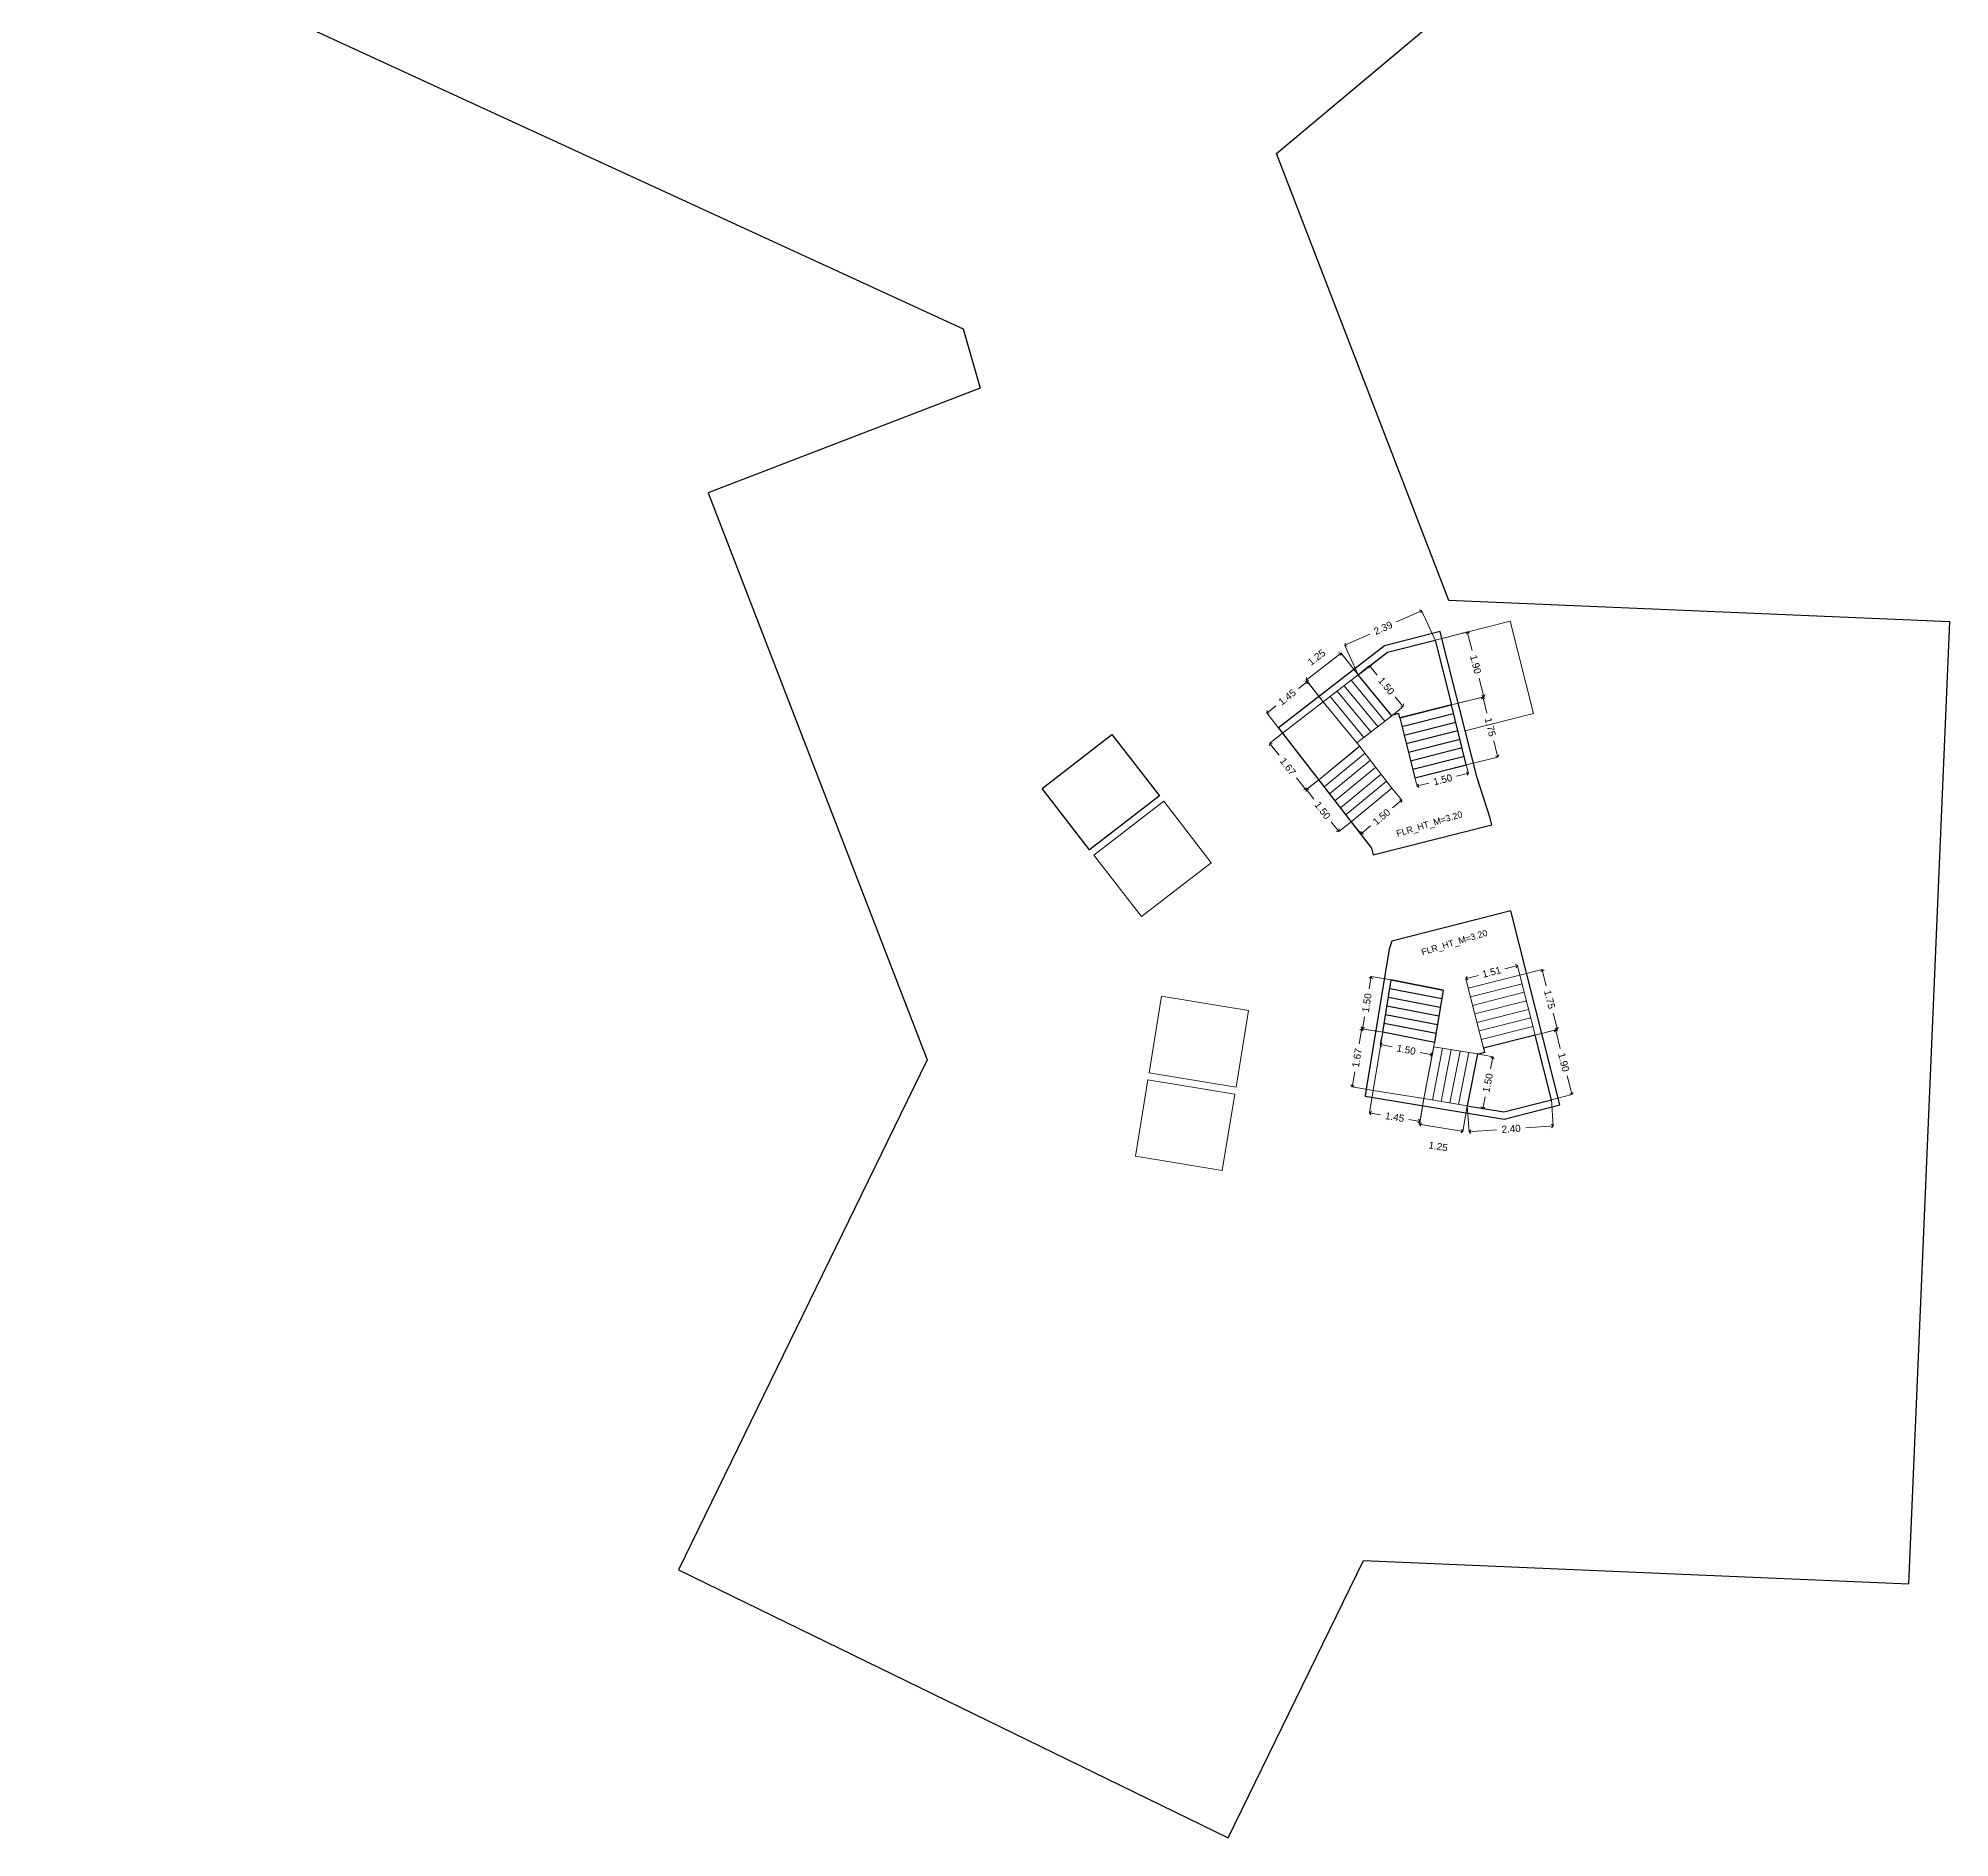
# Model space of a CAD drawing. Header units: metres. Extents: x 0 to 2611, y 0 to 3637.
# Drawn here: x 2372.7 to 2426.9, y 3083.6 to 3134.7 of the extents above; entities that cross this region are included whole.
import ezdxf

# ---------------------------------------------------------------- set-up
doc = ezdxf.new("R2010")
doc.units = ezdxf.units.M
doc.header["$LTSCALE"] = 0.1
for name, color, linetype in [('BLK_1_FLR_0_BLT_UP_AREA', 14, 'Continuous'), ('BLK_1_FLR_0_LIFT_16', 1, 'Continuous'), ('BLK_1_FLR_0_STAIR_7', 7, 'Continuous'), ('BLK_1_FLR_0_STAIR_7_FLIGHT_3', 7, 'Continuous'), ('BLK_1_FLR_0_STAIR_7_LANDING_2', 7, 'Continuous'), ('BLK_1_FLR_0_STAIR_8', 7, 'Continuous'), ('BLK_1_FLR_0_STAIR_8_FLIGHT_3', 7, 'Continuous'), ('BLK_1_FLR_0_STAIR_8_LANDING_2', 7, 'Continuous')]:
    doc.layers.add(name, color=color, linetype=linetype)
for name, color, linetype, lineweight in [('BLK_1_FLR_0_LIFT_17', 1, 'Continuous', 0), ('BLK_1_FLR_0_LIFT_18', 1, 'Continuous', 0), ('BLK_1_FLR_0_LIFT_19', 1, 'Continuous', 0), ('BLK_1_FLR_0_LIFT_20', 1, 'Continuous', 0), ('BLK_1_FLR_0_STAIR_7_FLIGHT_1', 7, 'Continuous', 0), ('BLK_1_FLR_0_STAIR_7_FLIGHT_2', 7, 'Continuous', 0), ('BLK_1_FLR_0_STAIR_7_LANDING_1', 7, 'Continuous', 0), ('BLK_1_FLR_0_STAIR_8_FLIGHT_1', 7, 'Continuous', 0), ('BLK_1_FLR_0_STAIR_8_FLIGHT_2', 7, 'Continuous', 0), ('BLK_1_FLR_0_STAIR_8_LANDING_1', 7, 'Continuous', 0), ('PLAN', 7, 'Continuous', 40)]:
    doc.layers.add(name, color=color, linetype=linetype, lineweight=lineweight)
doc.styles.add('Arial', font='arial.ttf', dxfattribs={"height": 0.2})
doc.styles.get("Standard").update_dxf_attribs({"font": 'arial.ttf'})
doc.dimstyles.new('Standard$0', dxfattribs={"dimtxt": 0.2, "dimasz": 0.1, "dimexe": 0, "dimexo": 0, "dimgap": 0.1525, "dimtad": 0, "dimzin": 3, "dimdsep": 46, "dimtxsty": 'Arial', "dimblk": 'OPEN90', "dimcen": 0.09, "dimclrd": 8, "dimclre": 8, "dimclrt": 7, "dimadec": 0, "dimazin": 0, "dimtfac": 1, "dimtofl": 0, "dimtmove": 2, "dimatfit": 2, "dimfxl": 1, "dimtolj": 1, "dimtzin": 0, "dimlwd": 9, "dimlwe": 9, "dimarcsym": 0})

# ---------------------------------------------------------------- blocks, each defined once
blk = doc.blocks.new('_Open90')
at = {"layer": 'PLAN', "color": 0, "lineweight": -2}
for p, q in [((0, 0), (-1, 0)), ((-0.5, 0.5), (0, 0)), ((0, 0), (-0.5, -0.5))]:
    blk.add_line(p, q, dxfattribs=at)
blk = doc.blocks.new('*D87')
at = {"layer": 'BLK_1_FLR_0_STAIR_7_FLIGHT_2', "color": 8, "lineweight": 9, "transparency": 16777216}
for p, q in [((2409.518, 3117.189), (2408.688, 3116.545)), ((2410.077, 3116.631), (2409.597, 3117.25)), ((2409.089, 3115.864), (2408.609, 3116.484))]:
    blk.add_line(p, q, dxfattribs=at)
at = {"layer": 'Defpoints', "color": 0, "transparency": 16777216}
for p in [(2408.609, 3116.484), (2410.077, 3116.631, -0.001), (2409.089, 3115.864, -0.001)]:
    blk.add_point(p, dxfattribs=at)
at = {"layer": 'BLK_1_FLR_0_STAIR_7_FLIGHT_2', "color": 8, "lineweight": 9, "transparency": 16777216, "xscale": 0.1, "yscale": 0.1, "zscale": 0.1}
for p, rotation in [((2409.597, 3117.25), 37.80368341311723), ((2408.609, 3116.484), 217.8036834131172)]:
    blk.add_blockref('_Open90', p, dxfattribs=dict(at, rotation=rotation))
at = {"layer": 'BLK_1_FLR_0_STAIR_7_FLIGHT_2', "color": 7, "transparency": 16777216, "insert": (2408.9, 3117.128), "char_height": 0.2, "attachment_point": 5, "rotation": 37.8037, "style": 'Arial'}
blk.add_mtext('\\A1;1.25', dxfattribs=at)
blk = doc.blocks.new('*D88')
at = {"layer": 'BLK_1_FLR_0_STAIR_7_FLIGHT_2', "color": 8, "lineweight": 9, "transparency": 16777216}
for p, q in [((2410.077, 3116.631), (2410.399, 3116.896)), ((2410.462, 3116.819), (2410.621, 3116.627)), ((2411.291, 3115.814), (2411.133, 3116.006)), ((2411.033, 3115.472), (2411.355, 3115.737))]:
    blk.add_line(p, q, dxfattribs=at)
at = {"layer": 'Defpoints', "color": 0, "transparency": 16777216}
for p in [(2410.399, 3116.896), (2410.077, 3116.631, -0.001), (2411.033, 3115.472, -0.001)]:
    blk.add_point(p, dxfattribs=at)
at = {"layer": 'BLK_1_FLR_0_STAIR_7_FLIGHT_2', "color": 8, "lineweight": 9, "transparency": 16777216, "xscale": 0.1, "yscale": 0.1, "zscale": 0.1}
for p, rotation in [((2410.399, 3116.896), 129.5226116136957), ((2411.355, 3115.737), 309.5226116136957)]:
    blk.add_blockref('_Open90', p, dxfattribs=dict(at, rotation=rotation))
at = {"layer": 'BLK_1_FLR_0_STAIR_7_FLIGHT_2', "color": 7, "transparency": 16777216, "insert": (2410.877, 3116.317), "char_height": 0.2, "attachment_point": 5, "rotation": 309.5226, "style": 'Arial'}
blk.add_mtext('\\A1;1.50', dxfattribs=at)
blk = doc.blocks.new('*D89')
at = {"layer": 'BLK_1_FLR_0_STAIR_7_FLIGHT_3', "color": 8, "lineweight": 9, "transparency": 16777216}
for p, q in [((2412.724, 3115.779), (2413.616, 3116)), ((2413.64, 3115.903), (2413.729, 3115.542)), ((2414.012, 3114.398), (2413.923, 3114.759)), ((2413.145, 3114.08), (2414.036, 3114.301))]:
    blk.add_line(p, q, dxfattribs=at)
at = {"layer": 'Defpoints', "color": 0, "transparency": 16777216}
for p in [(2412.724, 3115.779, -0.001), (2414.036, 3114.301), (2413.145, 3114.08, -0.001)]:
    blk.add_point(p, dxfattribs=at)
at = {"layer": 'BLK_1_FLR_0_STAIR_7_FLIGHT_3', "color": 8, "lineweight": 9, "transparency": 16777216, "xscale": 0.1, "yscale": 0.1, "zscale": 0.1}
for p, rotation in [((2413.616, 3116), 103.9040227828065), ((2414.036, 3114.301), 283.9040227828064)]:
    blk.add_blockref('_Open90', p, dxfattribs=dict(at, rotation=rotation))
at = {"layer": 'BLK_1_FLR_0_STAIR_7_FLIGHT_3', "color": 7, "transparency": 16777216, "insert": (2413.826, 3115.15), "char_height": 0.2, "attachment_point": 5, "rotation": 283.904, "style": 'Arial'}
blk.add_mtext('\\A1;1.75', dxfattribs=at)
blk = doc.blocks.new('*D90')
at = {"layer": 'BLK_1_FLR_0_STAIR_7_FLIGHT_3', "color": 8, "lineweight": 9, "transparency": 16777216}
for p, q in [((2411.691, 3113.712), (2411.751, 3113.474)), ((2413.108, 3113.818), (2412.868, 3113.757)), ((2413.145, 3114.08), (2413.205, 3113.843)), ((2411.848, 3113.499), (2412.088, 3113.56))]:
    blk.add_line(p, q, dxfattribs=at)
at = {"layer": 'Defpoints', "color": 0, "transparency": 16777216}
for p in [(2411.691, 3113.712, -0.001), (2413.145, 3114.08, -0.001), (2411.751, 3113.474)]:
    blk.add_point(p, dxfattribs=at)
at = {"layer": 'BLK_1_FLR_0_STAIR_7_FLIGHT_3', "color": 8, "lineweight": 9, "transparency": 16777216, "xscale": 0.1, "yscale": 0.1, "zscale": 0.1}
for p, rotation in [((2413.205, 3113.843), 14.2100642289319), ((2411.751, 3113.474), 194.2100642289318)]:
    blk.add_blockref('_Open90', p, dxfattribs=dict(at, rotation=rotation))
at = {"layer": 'BLK_1_FLR_0_STAIR_7_FLIGHT_3', "color": 7, "transparency": 16777216, "insert": (2412.478, 3113.658), "char_height": 0.2, "attachment_point": 5, "rotation": 14.2101, "style": 'Arial'}
blk.add_mtext('\\A1;1.50', dxfattribs=at)
blk = doc.blocks.new('*D91')
at = {"layer": 'BLK_1_FLR_0_STAIR_7_FLIGHT_1', "color": 8, "lineweight": 9, "transparency": 16777216}
for p, q in [((2408.963, 3113.653), (2408.611, 3113.38)), ((2408.672, 3113.301), (2408.824, 3113.105)), ((2409.468, 3112.272), (2409.316, 3112.468)), ((2409.882, 3112.466), (2409.529, 3112.193))]:
    blk.add_line(p, q, dxfattribs=at)
at = {"layer": 'Defpoints', "color": 0, "transparency": 16777216}
for p in [(2408.963, 3113.653, -0.001), (2408.611, 3113.38), (2409.882, 3112.466, -0.001)]:
    blk.add_point(p, dxfattribs=at)
at = {"layer": 'BLK_1_FLR_0_STAIR_7_FLIGHT_1', "color": 8, "lineweight": 9, "transparency": 16777216, "xscale": 0.1, "yscale": 0.1, "zscale": 0.1}
for p, rotation in [((2408.611, 3113.38), 127.7445963130222), ((2409.529, 3112.193), 307.7445963130222)]:
    blk.add_blockref('_Open90', p, dxfattribs=dict(at, rotation=rotation))
at = {"layer": 'BLK_1_FLR_0_STAIR_7_FLIGHT_1', "color": 7, "transparency": 16777216, "insert": (2409.07, 3112.787), "char_height": 0.2, "attachment_point": 5, "rotation": 307.7446, "style": 'Arial'}
blk.add_mtext('\\A1;1.50', dxfattribs=at)
blk = doc.blocks.new('*D92')
at = {"layer": 'BLK_1_FLR_0_STAIR_7_FLIGHT_1', "color": 8, "lineweight": 9, "transparency": 16777216}
for p, q in [((2411.039, 3113.421), (2411.32, 3113.081)), ((2411.243, 3113.017), (2411.052, 3112.859)), ((2409.882, 3112.466), (2410.162, 3112.126)), ((2410.24, 3112.189), (2410.431, 3112.347))]:
    blk.add_line(p, q, dxfattribs=at)
at = {"layer": 'Defpoints', "color": 0, "transparency": 16777216}
for p in [(2411.039, 3113.421, -0.001), (2409.882, 3112.466, -0.001), (2410.162, 3112.126)]:
    blk.add_point(p, dxfattribs=at)
at = {"layer": 'BLK_1_FLR_0_STAIR_7_FLIGHT_1', "color": 8, "lineweight": 9, "transparency": 16777216, "xscale": 0.1, "yscale": 0.1, "zscale": 0.1}
for p, rotation in [((2411.32, 3113.081), 39.52261172621025), ((2410.162, 3112.126), 219.5226117262103)]:
    blk.add_blockref('_Open90', p, dxfattribs=dict(at, rotation=rotation))
at = {"layer": 'BLK_1_FLR_0_STAIR_7_FLIGHT_1', "color": 7, "transparency": 16777216, "insert": (2410.741, 3112.603), "char_height": 0.2, "attachment_point": 5, "rotation": 39.5226, "style": 'Arial'}
blk.add_mtext('\\A1;1.50', dxfattribs=at)
blk = doc.blocks.new('*D93')
at = {"layer": 'BLK_1_FLR_0_STAIR_7_LANDING_2', "color": 8, "lineweight": 9, "transparency": 16777216}
for p, q in [((2412.259, 3117.617), (2413.178, 3117.85)), ((2413.203, 3117.753), (2413.312, 3117.321)), ((2413.619, 3116.109), (2413.51, 3116.541)), ((2412.724, 3115.779), (2413.644, 3116.012))]:
    blk.add_line(p, q, dxfattribs=at)
at = {"layer": 'Defpoints', "color": 0, "transparency": 16777216}
for p in [(2412.259, 3117.617, -0.001), (2412.724, 3115.779, -0.001), (2413.644, 3116.012)]:
    blk.add_point(p, dxfattribs=at)
at = {"layer": 'BLK_1_FLR_0_STAIR_7_LANDING_2', "color": 8, "lineweight": 9, "transparency": 16777216, "xscale": 0.1, "yscale": 0.1, "zscale": 0.1}
for p, rotation in [((2413.178, 3117.85), 104.2100641401268), ((2413.644, 3116.012), 284.2100641401268)]:
    blk.add_blockref('_Open90', p, dxfattribs=dict(at, rotation=rotation))
at = {"layer": 'BLK_1_FLR_0_STAIR_7_LANDING_2', "color": 7, "transparency": 16777216, "insert": (2413.411, 3116.931), "char_height": 0.2, "attachment_point": 5, "rotation": 284.2101, "style": 'Arial'}
blk.add_mtext('\\A1;1.90', dxfattribs=at)
blk = doc.blocks.new('*D94')
at = {"layer": 'BLK_1_FLR_0_STAIR_7_LANDING_1', "color": 8, "lineweight": 9, "transparency": 16777216}
for p, q in [((2407.939, 3114.975), (2407.575, 3114.693)), ((2407.636, 3114.614), (2407.84, 3114.35)), ((2408.537, 3113.449), (2408.333, 3113.713)), ((2408.963, 3113.653), (2408.598, 3113.37))]:
    blk.add_line(p, q, dxfattribs=at)
at = {"layer": 'Defpoints', "color": 0, "transparency": 16777216}
for p in [(2407.575, 3114.693), (2407.939, 3114.975, -0.001), (2408.963, 3113.653, -0.001)]:
    blk.add_point(p, dxfattribs=at)
at = {"layer": 'BLK_1_FLR_0_STAIR_7_LANDING_1', "color": 8, "lineweight": 9, "transparency": 16777216, "xscale": 0.1, "yscale": 0.1, "zscale": 0.1}
for p, rotation in [((2407.575, 3114.693), 127.7445963073317), ((2408.598, 3113.37), 307.7445963073316)]:
    blk.add_blockref('_Open90', p, dxfattribs=dict(at, rotation=rotation))
at = {"layer": 'BLK_1_FLR_0_STAIR_7_LANDING_1', "color": 7, "transparency": 16777216, "insert": (2408.086, 3114.032), "char_height": 0.2, "attachment_point": 5, "rotation": 307.7446, "style": 'Arial'}
blk.add_mtext('\\A1;1.67', dxfattribs=at)
blk = doc.blocks.new('*D95')
at = {"layer": 'BLK_1_FLR_0_STAIR_7_LANDING_1', "color": 8, "lineweight": 9, "transparency": 16777216}
for p, q in [((2408.562, 3116.382), (2408.386, 3116.246)), ((2409.089, 3115.864), (2408.641, 3116.443)), ((2407.939, 3114.975), (2407.492, 3115.554)), ((2407.571, 3115.616), (2407.747, 3115.752))]:
    blk.add_line(p, q, dxfattribs=at)
at = {"layer": 'Defpoints', "color": 0, "transparency": 16777216}
for p in [(2409.089, 3115.864, -0.001), (2407.492, 3115.554), (2407.939, 3114.975, -0.001)]:
    blk.add_point(p, dxfattribs=at)
at = {"layer": 'BLK_1_FLR_0_STAIR_7_LANDING_1', "color": 8, "lineweight": 9, "transparency": 16777216, "xscale": 0.1, "yscale": 0.1, "zscale": 0.1}
for p, rotation in [((2408.641, 3116.443), 37.71290146815578), ((2407.492, 3115.554), 217.7129014681558)]:
    blk.add_blockref('_Open90', p, dxfattribs=dict(at, rotation=rotation))
at = {"layer": 'BLK_1_FLR_0_STAIR_7_LANDING_1', "color": 7, "transparency": 16777216, "insert": (2408.066, 3115.999), "char_height": 0.2, "attachment_point": 5, "rotation": 37.7129, "style": 'Arial'}
blk.add_mtext('\\A1;1.45', dxfattribs=at)
blk = doc.blocks.new('*D96')
at = {"layer": 'BLK_1_FLR_0_STAIR_7_LANDING_2', "color": 8, "lineweight": 9, "transparency": 16777216}
for p, q in [((2411.789, 3118.413), (2411.167, 3118.132)), ((2412.259, 3117.617), (2411.88, 3118.454)), ((2410.077, 3116.631), (2409.699, 3117.468)), ((2409.79, 3117.509), (2410.412, 3117.79))]:
    blk.add_line(p, q, dxfattribs=at)
at = {"layer": 'Defpoints', "color": 0, "transparency": 16777216}
for p in [(2411.88, 3118.454), (2412.259, 3117.617, -0.001), (2410.077, 3116.631, -0.001)]:
    blk.add_point(p, dxfattribs=at)
at = {"layer": 'BLK_1_FLR_0_STAIR_7_LANDING_2', "color": 8, "lineweight": 9, "transparency": 16777216, "xscale": 0.1, "yscale": 0.1, "zscale": 0.1}
for p, rotation in [((2411.88, 3118.454), 24.33606622833665), ((2409.699, 3117.468), 204.3360662283366)]:
    blk.add_blockref('_Open90', p, dxfattribs=dict(at, rotation=rotation))
at = {"layer": 'BLK_1_FLR_0_STAIR_7_LANDING_2', "color": 7, "transparency": 16777216, "insert": (2410.789, 3117.961), "char_height": 0.2, "attachment_point": 5, "rotation": 24.3361, "style": 'Arial'}
blk.add_mtext('\\A1;2.39', dxfattribs=at)
blk = doc.blocks.new('*D97')
at = {"layer": 'BLK_1_FLR_0_STAIR_8_FLIGHT_1', "color": 8, "lineweight": 9, "transparency": 16777216}
for p, q in [((2414.665, 3108.114), (2415.295, 3108.273)), ((2415.32, 3108.176), (2415.411, 3107.816)), ((2415.095, 3106.417), (2415.725, 3106.577)), ((2415.7, 3106.674), (2415.609, 3107.034))]:
    blk.add_line(p, q, dxfattribs=at)
at = {"layer": 'Defpoints', "color": 0, "transparency": 16777216}
for p in [(2414.665, 3108.114, 0), (2415.725, 3106.577), (2415.095, 3106.417, 0)]:
    blk.add_point(p, dxfattribs=at)
at = {"layer": 'BLK_1_FLR_0_STAIR_8_FLIGHT_1', "color": 8, "lineweight": 9, "transparency": 16777216, "xscale": 0.1, "yscale": 0.1, "zscale": 0.1}
for p, rotation in [((2415.295, 3108.273), 104.2100641402363), ((2415.725, 3106.577), 284.2100641402363)]:
    blk.add_blockref('_Open90', p, dxfattribs=dict(at, rotation=rotation))
at = {"layer": 'BLK_1_FLR_0_STAIR_8_FLIGHT_1', "color": 7, "transparency": 16777216, "insert": (2415.51, 3107.425), "char_height": 0.2, "attachment_point": 5, "rotation": 284.2101, "style": 'Arial'}
blk.add_mtext('\\A1;1.75', dxfattribs=at)
blk = doc.blocks.new('*D98')
at = {"layer": 'BLK_1_FLR_0_STAIR_8_FLIGHT_1', "color": 8, "lineweight": 9, "transparency": 16777216}
for p, q in [((2414.499, 3108.361), (2414.237, 3108.294)), ((2414.665, 3108.114), (2414.596, 3108.386)), ((2413.202, 3107.743), (2413.133, 3108.015)), ((2413.23, 3108.04), (2413.493, 3108.106))]:
    blk.add_line(p, q, dxfattribs=at)
at = {"layer": 'Defpoints', "color": 0, "transparency": 16777216}
for p in [(2413.133, 3108.015), (2413.202, 3107.743, 0), (2414.665, 3108.114, 0)]:
    blk.add_point(p, dxfattribs=at)
at = {"layer": 'BLK_1_FLR_0_STAIR_8_FLIGHT_1', "color": 8, "lineweight": 9, "transparency": 16777216, "xscale": 0.1, "yscale": 0.1, "zscale": 0.1}
for p, rotation in [((2414.596, 3108.386), 14.21006422988889), ((2413.133, 3108.015), 194.210064229889)]:
    blk.add_blockref('_Open90', p, dxfattribs=dict(at, rotation=rotation))
at = {"layer": 'BLK_1_FLR_0_STAIR_8_FLIGHT_1', "color": 7, "transparency": 16777216, "insert": (2413.865, 3108.2), "char_height": 0.2, "attachment_point": 5, "rotation": 14.2101, "style": 'Arial'}
blk.add_mtext('\\A1;1.51', dxfattribs=at)
blk = doc.blocks.new('*D99')
at = {"layer": 'BLK_1_FLR_0_STAIR_8_FLIGHT_2', "color": 8, "lineweight": 9, "transparency": 16777216}
for p, q in [((2413.461, 3105.882), (2413.901, 3105.795)), ((2413.882, 3105.697), (2413.834, 3105.454)), ((2413.171, 3104.409), (2413.611, 3104.323)), ((2413.63, 3104.421), (2413.678, 3104.664))]:
    blk.add_line(p, q, dxfattribs=at)
at = {"layer": 'Defpoints', "color": 0, "transparency": 16777216}
for p in [(2413.461, 3105.882, 0), (2413.171, 3104.409, 0), (2413.611, 3104.323)]:
    blk.add_point(p, dxfattribs=at)
at = {"layer": 'BLK_1_FLR_0_STAIR_8_FLIGHT_2', "color": 8, "lineweight": 9, "transparency": 16777216, "xscale": 0.1, "yscale": 0.1, "zscale": 0.1}
for p, rotation in [((2413.901, 3105.795), 78.85225358614355), ((2413.611, 3104.323), 258.8522535861435)]:
    blk.add_blockref('_Open90', p, dxfattribs=dict(at, rotation=rotation))
at = {"layer": 'BLK_1_FLR_0_STAIR_8_FLIGHT_2', "color": 7, "transparency": 16777216, "insert": (2413.756, 3105.059), "char_height": 0.2, "attachment_point": 5, "rotation": 78.8523, "style": 'Arial'}
blk.add_mtext('\\A1;1.50', dxfattribs=at)
blk = doc.blocks.new('*D100')
at = {"layer": 'BLK_1_FLR_0_STAIR_8_FLIGHT_2', "color": 8, "lineweight": 9, "transparency": 16777216}
for p, q in [((2411.939, 3104.612), (2411.819, 3103.887)), ((2413.171, 3104.409), (2413.052, 3103.684)), ((2412.953, 3103.7), (2411.918, 3103.871))]:
    blk.add_line(p, q, dxfattribs=at)
at = {"layer": 'Defpoints', "color": 0, "transparency": 16777216}
for p in [(2411.939, 3104.612, 0), (2413.171, 3104.409, 0), (2411.819, 3103.887)]:
    blk.add_point(p, dxfattribs=at)
at = {"layer": 'BLK_1_FLR_0_STAIR_8_FLIGHT_2', "color": 8, "lineweight": 9, "transparency": 16777216, "xscale": 0.1, "yscale": 0.1, "zscale": 0.1}
for p, rotation in [((2411.819, 3103.887), 170.6459484127336), ((2413.052, 3103.684), 350.6459484127336)]:
    blk.add_blockref('_Open90', p, dxfattribs=dict(at, rotation=rotation))
at = {"layer": 'BLK_1_FLR_0_STAIR_8_FLIGHT_2', "color": 7, "transparency": 16777216, "insert": (2412.348, 3103.257), "char_height": 0.2, "attachment_point": 5, "rotation": 350.6459, "style": 'Arial'}
blk.add_mtext('\\A1;1.25', dxfattribs=at)
blk = doc.blocks.new('*D101')
at = {"layer": 'BLK_1_FLR_0_STAIR_8_FLIGHT_3', "color": 8, "lineweight": 9, "transparency": 16777216}
for p, q in [((2410.775, 3106.497), (2410.706, 3106.144)), ((2410.804, 3106.125), (2411.047, 3106.077)), ((2412.248, 3106.208), (2412.178, 3105.855)), ((2412.08, 3105.875), (2411.837, 3105.922))]:
    blk.add_line(p, q, dxfattribs=at)
at = {"layer": 'Defpoints', "color": 0, "transparency": 16777216}
for p in [(2410.706, 3106.144), (2410.775, 3106.497, -0.001), (2412.248, 3106.208, -0.001)]:
    blk.add_point(p, dxfattribs=at)
at = {"layer": 'BLK_1_FLR_0_STAIR_8_FLIGHT_3', "color": 8, "lineweight": 9, "transparency": 16777216, "xscale": 0.1, "yscale": 0.1, "zscale": 0.1}
for p, rotation in [((2410.706, 3106.144), 168.8975166957615), ((2412.178, 3105.855), 348.8975166957615)]:
    blk.add_blockref('_Open90', p, dxfattribs=dict(at, rotation=rotation))
at = {"layer": 'BLK_1_FLR_0_STAIR_8_FLIGHT_3', "color": 7, "transparency": 16777216, "insert": (2411.442, 3106), "char_height": 0.2, "attachment_point": 5, "rotation": 348.8975, "style": 'Arial'}
blk.add_mtext('\\A1;1.50', dxfattribs=at)
blk = doc.blocks.new('*D102')
at = {"layer": 'BLK_1_FLR_0_STAIR_8_FLIGHT_3', "color": 8, "lineweight": 9, "transparency": 16777216}
for p, q in [((2410.43, 3107.973), (2410.39, 3107.729)), ((2411.018, 3107.978), (2410.446, 3108.072)), ((2410.775, 3106.497), (2410.203, 3106.591)), ((2410.219, 3106.69), (2410.259, 3106.934))]:
    blk.add_line(p, q, dxfattribs=at)
at = {"layer": 'Defpoints', "color": 0, "transparency": 16777216}
for p in [(2411.018, 3107.978, -0.001), (2410.203, 3106.591), (2410.775, 3106.497, -0.001)]:
    blk.add_point(p, dxfattribs=at)
at = {"layer": 'BLK_1_FLR_0_STAIR_8_FLIGHT_3', "color": 8, "lineweight": 9, "transparency": 16777216, "xscale": 0.1, "yscale": 0.1, "zscale": 0.1}
for p, rotation in [((2410.446, 3108.072), 80.67553199313713), ((2410.203, 3106.591), 260.6755319931372)]:
    blk.add_blockref('_Open90', p, dxfattribs=dict(at, rotation=rotation))
at = {"layer": 'BLK_1_FLR_0_STAIR_8_FLIGHT_3', "color": 7, "transparency": 16777216, "insert": (2410.325, 3107.331), "char_height": 0.2, "attachment_point": 5, "rotation": 80.6755, "style": 'Arial'}
blk.add_mtext('\\A1;1.50', dxfattribs=at)
blk = doc.blocks.new('*D103')
at = {"layer": 'BLK_1_FLR_0_STAIR_8_LANDING_1', "color": 8, "lineweight": 9, "transparency": 16777216}
for p, q in [((2410.775, 3106.497), (2410.182, 3106.594)), ((2410.166, 3106.496), (2410.112, 3106.167)), ((2410.504, 3104.847), (2409.911, 3104.944)), ((2409.927, 3105.043), (2409.981, 3105.372))]:
    blk.add_line(p, q, dxfattribs=at)
at = {"layer": 'Defpoints', "color": 0, "transparency": 16777216}
for p in [(2410.775, 3106.497, -0.001), (2409.911, 3104.944), (2410.504, 3104.847, -0.001)]:
    blk.add_point(p, dxfattribs=at)
at = {"layer": 'BLK_1_FLR_0_STAIR_8_LANDING_1', "color": 8, "lineweight": 9, "transparency": 16777216, "xscale": 0.1, "yscale": 0.1, "zscale": 0.1}
for p, rotation in [((2410.182, 3106.594), 80.67553200186748), ((2409.911, 3104.944), 260.6755320018674)]:
    blk.add_blockref('_Open90', p, dxfattribs=dict(at, rotation=rotation))
at = {"layer": 'BLK_1_FLR_0_STAIR_8_LANDING_1', "color": 7, "transparency": 16777216, "insert": (2410.047, 3105.769), "char_height": 0.2, "attachment_point": 5, "rotation": 80.6755, "style": 'Arial'}
blk.add_mtext('\\A1;1.67', dxfattribs=at)
blk = doc.blocks.new('*D104')
at = {"layer": 'BLK_1_FLR_0_STAIR_8_LANDING_1', "color": 8, "lineweight": 9, "transparency": 16777216}
for p, q in [((2410.504, 3104.847), (2410.399, 3104.206)), ((2411.939, 3104.612), (2411.834, 3103.971)), ((2410.498, 3104.19), (2410.718, 3104.154)), ((2411.735, 3103.987), (2411.515, 3104.023))]:
    blk.add_line(p, q, dxfattribs=at)
at = {"layer": 'Defpoints', "color": 0, "transparency": 16777216}
for p in [(2410.504, 3104.847, -0.001), (2411.939, 3104.612, -0.001), (2410.399, 3104.206)]:
    blk.add_point(p, dxfattribs=at)
at = {"layer": 'BLK_1_FLR_0_STAIR_8_LANDING_1', "color": 8, "lineweight": 9, "transparency": 16777216, "xscale": 0.1, "yscale": 0.1, "zscale": 0.1}
for p, rotation in [((2410.399, 3104.206), 170.7072269638029), ((2411.834, 3103.971), 350.7072269638028)]:
    blk.add_blockref('_Open90', p, dxfattribs=dict(at, rotation=rotation))
at = {"layer": 'BLK_1_FLR_0_STAIR_8_LANDING_1', "color": 7, "transparency": 16777216, "insert": (2411.116, 3104.088), "char_height": 0.2, "attachment_point": 5, "rotation": 350.7072, "style": 'Arial'}
blk.add_mtext('\\A1;1.45', dxfattribs=at)
blk = doc.blocks.new('*D105')
at = {"layer": 'BLK_1_FLR_0_STAIR_8_LANDING_2', "color": 8, "lineweight": 9, "transparency": 16777216}
for p, q in [((2415.095, 3106.417), (2415.676, 3106.564)), ((2415.7, 3106.467), (2415.809, 3106.035)), ((2416.116, 3104.823), (2416.007, 3105.255)), ((2415.56, 3104.579), (2416.141, 3104.726))]:
    blk.add_line(p, q, dxfattribs=at)
at = {"layer": 'Defpoints', "color": 0, "transparency": 16777216}
for p in [(2415.095, 3106.417, 0), (2415.56, 3104.579, 0), (2416.141, 3104.726)]:
    blk.add_point(p, dxfattribs=at)
at = {"layer": 'BLK_1_FLR_0_STAIR_8_LANDING_2', "color": 8, "lineweight": 9, "transparency": 16777216, "xscale": 0.1, "yscale": 0.1, "zscale": 0.1}
for p, rotation in [((2415.676, 3106.564), 104.2100641371871), ((2416.141, 3104.726), 284.2100641371871)]:
    blk.add_blockref('_Open90', p, dxfattribs=dict(at, rotation=rotation))
at = {"layer": 'BLK_1_FLR_0_STAIR_8_LANDING_2', "color": 7, "transparency": 16777216, "insert": (2415.908, 3105.645), "char_height": 0.2, "attachment_point": 5, "rotation": 284.2101, "style": 'Arial'}
blk.add_mtext('\\A1;1.90', dxfattribs=at)
blk = doc.blocks.new('*D106')
at = {"layer": 'BLK_1_FLR_0_STAIR_8_LANDING_2', "color": 8, "lineweight": 9, "transparency": 16777216}
for p, q in [((2413.171, 3104.409), (2413.224, 3103.67)), ((2415.56, 3104.579), (2415.613, 3103.84)), ((2413.324, 3103.677), (2414.006, 3103.726)), ((2415.513, 3103.833), (2414.831, 3103.784))]:
    blk.add_line(p, q, dxfattribs=at)
at = {"layer": 'Defpoints', "color": 0, "transparency": 16777216}
for p in [(2413.171, 3104.409, 0), (2415.56, 3104.579, 0), (2415.613, 3103.84)]:
    blk.add_point(p, dxfattribs=at)
at = {"layer": 'BLK_1_FLR_0_STAIR_8_LANDING_2', "color": 8, "lineweight": 9, "transparency": 16777216, "xscale": 0.1, "yscale": 0.1, "zscale": 0.1}
for p, rotation in [((2415.613, 3103.84), 4.062593515493779), ((2413.224, 3103.67), 184.0625935154938)]:
    blk.add_blockref('_Open90', p, dxfattribs=dict(at, rotation=rotation))
at = {"layer": 'BLK_1_FLR_0_STAIR_8_LANDING_2', "color": 7, "transparency": 16777216, "insert": (2414.418, 3103.755), "char_height": 0.2, "attachment_point": 5, "rotation": 4.0626, "style": 'Arial'}
blk.add_mtext('\\A1;2.40', dxfattribs=at)

msp = doc.modelspace()

# ---------------------------------------------------------------- linework, layer by layer
at = {"layer": 'BLK_1_FLR_0_BLT_UP_AREA', "color": 14, "ltscale": 0.05}
msp.add_lwpolyline([(2372.65, 3138.518), (2389.733, 3130.654), (2398.876, 3126.445), (2399.36, 3124.765), (2391.652, 3121.793), (2392.066, 3120.721), (2397.857, 3105.709), (2390.807, 3091.245), (2406.395, 3083.648), (2410.229, 3091.514), (2425.692, 3090.854), (2426.856, 3118.136), (2412.65, 3118.743), (2410.09, 3125.387), (2407.768, 3131.415), (2424.13, 3145.126)], dxfattribs=at)
at = {"layer": 'BLK_1_FLR_0_LIFT_16', "color": 1, "elevation": -0.002}
msp.add_lwpolyline([(2402.466, 3111.672), (2401.119, 3113.412), (2403.096, 3114.942), (2404.443, 3113.203)], close=True, dxfattribs=at)
at = {"layer": 'BLK_1_FLR_0_LIFT_17', "color": 1, "elevation": -0.002}
msp.add_lwpolyline([(2403.935, 3109.775), (2402.588, 3111.514), (2404.565, 3113.045), (2405.912, 3111.305)], close=True, dxfattribs=at)
at = {"layer": 'BLK_1_FLR_0_LIFT_18', "color": 1, "elevation": -0.002}
msp.add_lwpolyline([(2404.151, 3105.344), (2404.507, 3107.515), (2406.974, 3107.11), (2406.618, 3104.939)], close=True, dxfattribs=at)
at = {"layer": 'BLK_1_FLR_0_LIFT_19', "color": 1, "elevation": -0.002}
msp.add_lwpolyline([(2403.762, 3102.976), (2404.118, 3105.147), (2406.581, 3104.742), (2406.224, 3102.571)], close=True, dxfattribs=at)
at = {"layer": 'BLK_1_FLR_0_LIFT_20', "color": 2, "elevation": -0.001}
msp.add_lwpolyline([(2412.452, 3117.666), (2414.391, 3118.157), (2415.054, 3115.54), (2413.115, 3115.049)], close=True, dxfattribs=at)
at = {"layer": 'BLK_1_FLR_0_STAIR_7', "elevation": -0.001}
msp.add_lwpolyline([(2410.823, 3117.46), (2407.817, 3115.132), (2407.939, 3114.975), (2410.459, 3111.72), (2410.508, 3111.526), (2413.872, 3112.378), (2413.823, 3112.572), (2413.453, 3113.716), (2412.452, 3117.666), (2412.403, 3117.86)], close=True, dxfattribs=at)
at = {"layer": 'BLK_1_FLR_0_STAIR_7_FLIGHT_1', "color": 3, "extrusion": (-6.19216e-05, 1.29126e-05, 1)}
for p, q in [((2410.121, 3114.608, -0.001), (2408.963, 3113.653, -0.001)), ((2410.274, 3114.41, -0.001), (2409.116, 3113.455, -0.001)), ((2410.427, 3114.212, -0.001), (2409.269, 3113.257, -0.001)), ((2410.582, 3114.016, -0.001), (2409.422, 3113.059, -0.001)), ((2410.733, 3113.817, -0.001), (2409.575, 3112.862, -0.001)), ((2410.886, 3113.619, -0.001), (2409.729, 3112.664, -0.001)), ((2411.039, 3113.421, -0.001), (2409.882, 3112.466, -0.001))]:
    msp.add_line(p, q, dxfattribs=at)
at = {"layer": 'BLK_1_FLR_0_STAIR_7_FLIGHT_1', "elevation": -0.001}
msp.add_lwpolyline([(2409.882, 3112.466), (2411.039, 3113.421), (2410.121, 3114.608), (2408.963, 3113.653)], close=True, dxfattribs=at)
at = {"layer": 'BLK_1_FLR_0_STAIR_7_FLIGHT_2', "color": 3, "extrusion": (-6.19216e-05, 1.29126e-05, 1)}
for p, q in [((2409.682, 3116.325, -0.001), (2410.637, 3115.166, -0.001)), ((2409.88, 3116.478, -0.001), (2410.835, 3115.32, -0.001)), ((2410.077, 3116.631, -0.001), (2411.033, 3115.473, -0.001)), ((2409.089, 3115.864, -0.001), (2410.044, 3114.707, -0.001)), ((2409.286, 3116.018, -0.001), (2410.242, 3114.86, -0.001)), ((2409.484, 3116.171, -0.001), (2410.439, 3115.013, -0.001))]:
    msp.add_line(p, q, dxfattribs=at)
at = {"layer": 'BLK_1_FLR_0_STAIR_7_FLIGHT_2', "elevation": -0.001}
msp.add_lwpolyline([(2411.033, 3115.472), (2410.077, 3116.631), (2409.089, 3115.864), (2410.044, 3114.707)], close=True, dxfattribs=at)
at = {"layer": 'BLK_1_FLR_0_STAIR_7_FLIGHT_3', "color": 3, "extrusion": (-6.19216e-05, 1.29126e-05, 1)}
for p, q in [((2411.261, 3115.409, -0.001), (2412.724, 3115.779, -0.001)), ((2411.322, 3115.166, -0.001), (2412.785, 3115.537, -0.001)), ((2411.384, 3114.924, -0.001), (2412.847, 3115.294, -0.001)), ((2411.445, 3114.681, -0.001), (2412.908, 3115.052, -0.001)), ((2411.506, 3114.439, -0.001), (2412.97, 3114.81, -0.001)), ((2411.568, 3114.197, -0.001), (2413.031, 3114.567, -0.001)), ((2411.629, 3113.954, -0.001), (2413.092, 3114.325, -0.001)), ((2411.691, 3113.712, -0.001), (2413.154, 3114.083, -0.001))]:
    msp.add_line(p, q, dxfattribs=at)
at = {"layer": 'BLK_1_FLR_0_STAIR_7_FLIGHT_3', "elevation": -0.001}
msp.add_lwpolyline([(2411.691, 3113.712), (2413.145, 3114.08), (2412.724, 3115.779), (2411.261, 3115.409)], close=True, dxfattribs=at)
at = {"layer": 'BLK_1_FLR_0_STAIR_7_LANDING_1', "elevation": -0.001}
msp.add_lwpolyline([(2407.939, 3114.975), (2409.089, 3115.864), (2410.044, 3114.707), (2410.124, 3114.61), (2408.963, 3113.653)], close=True, dxfattribs=at)
at = {"layer": 'BLK_1_FLR_0_STAIR_7_LANDING_2', "elevation": -0.001}
msp.add_lwpolyline([(2410.077, 3116.631), (2410.913, 3117.276), (2412.259, 3117.617), (2412.724, 3115.779), (2411.261, 3115.409), (2411.229, 3115.533), (2411.054, 3115.489), (2411.033, 3115.472)], close=True, dxfattribs=at)
at = {"layer": 'BLK_1_FLR_0_STAIR_8', "elevation": 0}
msp.add_lwpolyline([(2415.803, 3104.434), (2414.41, 3109.935), (2411.037, 3109.081), (2410.96, 3108.855), (2410.307, 3104.879), (2410.275, 3104.682), (2414.223, 3104.034)], close=True, dxfattribs=at)
at = {"layer": 'BLK_1_FLR_0_STAIR_8_FLIGHT_1', "color": 3, "extrusion": (-6.19216e-05, 1.29126e-05, 1)}
for p, q in [((2413.202, 3107.743, 0), (2414.665, 3108.114, 0)), ((2413.263, 3107.501, 0), (2414.727, 3107.871, 0)), ((2413.325, 3107.258, 0), (2414.788, 3107.629, 0)), ((2413.386, 3107.016, 0), (2414.849, 3107.387, 0)), ((2413.448, 3106.774, 0), (2414.911, 3107.144, 0)), ((2413.509, 3106.531, 0), (2414.972, 3106.902, 0)), ((2413.57, 3106.289, 0), (2415.033, 3106.659, 0)), ((2413.632, 3106.047, 0), (2415.095, 3106.417, 0))]:
    msp.add_line(p, q, dxfattribs=at)
at = {"layer": 'BLK_1_FLR_0_STAIR_8_FLIGHT_1', "elevation": 0}
msp.add_lwpolyline([(2413.202, 3107.743), (2414.665, 3108.114), (2415.095, 3106.417), (2413.632, 3106.046)], close=True, dxfattribs=at)
at = {"layer": 'BLK_1_FLR_0_STAIR_8_FLIGHT_2', "color": 3, "extrusion": (-6.19216e-05, 1.29126e-05, 1)}
for p, q in [((2411.939, 3104.612, 0), (2412.227, 3106.084, 0)), ((2412.185, 3104.57, 0), (2412.474, 3106.044, 0)), ((2412.432, 3104.53, 0), (2412.721, 3106.003, 0)), ((2412.679, 3104.489, 0), (2412.968, 3105.963, 0)), ((2412.926, 3104.449, 0), (2413.215, 3105.922, 0)), ((2413.172, 3104.408, 0), (2413.461, 3105.882, 0))]:
    msp.add_line(p, q, dxfattribs=at)
at = {"layer": 'BLK_1_FLR_0_STAIR_8_FLIGHT_2', "elevation": 0}
msp.add_lwpolyline([(2412.227, 3106.084), (2413.461, 3105.882), (2413.171, 3104.409), (2411.939, 3104.612)], close=True, dxfattribs=at)
at = {"layer": 'BLK_1_FLR_0_STAIR_8_FLIGHT_3', "color": 3, "extrusion": (-6.19216e-05, 1.29126e-05, 1)}
for p, q in [((2412.45, 3107.442, 0), (2410.978, 3107.731, -0.001)), ((2412.491, 3107.689, 0), (2411.018, 3107.978, -0.001)), ((2412.372, 3106.948, 0), (2410.897, 3107.238, -0.001)), ((2412.41, 3107.195, 0), (2410.937, 3107.484, -0.001)), ((2412.288, 3106.455, 0), (2410.816, 3106.744, -0.001)), ((2412.329, 3106.702, 0), (2410.856, 3106.991, -0.001)), ((2412.248, 3106.208, 0), (2410.775, 3106.497, -0.001))]:
    msp.add_line(p, q, dxfattribs=at)
at = {"layer": 'BLK_1_FLR_0_STAIR_8_FLIGHT_3', "elevation": -0.001}
msp.add_lwpolyline([(2411.018, 3107.978), (2412.491, 3107.689), (2412.248, 3106.208), (2410.775, 3106.497)], close=True, dxfattribs=at)
at = {"layer": 'BLK_1_FLR_0_STAIR_8_LANDING_1', "elevation": -0.001}
msp.add_lwpolyline([(2410.504, 3104.847), (2410.775, 3106.497), (2412.248, 3106.208), (2411.939, 3104.612)], close=True, dxfattribs=at)
at = {"layer": 'BLK_1_FLR_0_STAIR_8_LANDING_2', "elevation": 0}
msp.add_lwpolyline([(2413.171, 3104.409), (2414.214, 3104.238), (2415.56, 3104.579), (2415.095, 3106.417), (2413.632, 3106.047), (2413.663, 3105.922), (2413.488, 3105.877), (2413.461, 3105.882)], close=True, dxfattribs=at)

# ---------------------------------------------------------------- texts
at = {"layer": 'BLK_1_FLR_0_STAIR_7', "insert": (2411.142, 3112.212, -0.081), "char_height": 0.18103, "width": 1.93651, "attachment_point": 1, "rotation": 16.8586}
msp.add_mtext('FLR_HT_M=3.20', dxfattribs=at)
at = {"layer": 'BLK_1_FLR_0_STAIR_8', "insert": (2411.85, 3108.849, -0.081), "char_height": 0.18103, "width": 1.93651, "attachment_point": 1, "rotation": 16.8586}
msp.add_mtext('FLR_HT_M=3.20', dxfattribs=at)

# ---------------------------------------------------------------- dimensions: what is measured, and where the dimension line sits
at = {"layer": 'BLK_1_FLR_0_STAIR_7_FLIGHT_1', "color": 1}
dim = msp.add_aligned_dim(p1=(2409.882, 3112.466, -0.001), p2=(2408.963, 3113.653, -0.001), distance=0.446, dimstyle='Standard$0', dxfattribs=at)
dim.commit()
dim.dimension.update_dxf_attribs({"geometry": '*D91', "text_midpoint": (2409.07, 3112.787)})
at = {"layer": 'BLK_1_FLR_0_STAIR_7_FLIGHT_1', "color": 2}
dim = msp.add_aligned_dim(p1=(2411.039, 3113.421, -0.001), p2=(2409.882, 3112.466, -0.001), distance=0.441, dimstyle='Standard$0', dxfattribs=at)
dim.commit()
dim.dimension.update_dxf_attribs({"geometry": '*D92', "text_midpoint": (2410.741, 3112.603)})
at = {"layer": 'BLK_1_FLR_0_STAIR_7_FLIGHT_2', "color": 1}
dim = msp.add_aligned_dim(p1=(2410.077, 3116.631, -0.001), p2=(2409.089, 3115.864, -0.001), distance=-0.784, dimstyle='Standard$0', dxfattribs=at)
dim.commit()
dim.dimension.update_dxf_attribs({"geometry": '*D87', "text_midpoint": (2408.9, 3117.128)})
at = {"layer": 'BLK_1_FLR_0_STAIR_7_FLIGHT_2', "color": 2}
dim = msp.add_aligned_dim(p1=(2411.033, 3115.472, -0.001), p2=(2410.077, 3116.631, -0.001), distance=-0.417, dimstyle='Standard$0', dxfattribs=at)
dim.commit()
dim.dimension.update_dxf_attribs({"geometry": '*D88', "text_midpoint": (2410.877, 3116.317)})
at = {"layer": 'BLK_1_FLR_0_STAIR_7_FLIGHT_3', "color": 1}
dim = msp.add_aligned_dim(p1=(2412.724, 3115.779, -0.001), p2=(2413.145, 3114.08, -0.001), distance=0.918, dimstyle='Standard$0', dxfattribs=at)
dim.commit()
dim.dimension.update_dxf_attribs({"geometry": '*D89', "text_midpoint": (2413.826, 3115.15)})
at = {"layer": 'BLK_1_FLR_0_STAIR_7_FLIGHT_3', "color": 2}
dim = msp.add_aligned_dim(p1=(2413.145, 3114.08, -0.001), p2=(2411.691, 3113.712, -0.001), distance=0.245, dimstyle='Standard$0', dxfattribs=at)
dim.commit()
dim.dimension.update_dxf_attribs({"geometry": '*D90', "text_midpoint": (2412.478, 3113.658)})
at = {"layer": 'BLK_1_FLR_0_STAIR_7_LANDING_1', "color": 2}
dim = msp.add_aligned_dim(p1=(2409.089, 3115.864, -0.001), p2=(2407.939, 3114.975, -0.001), distance=-0.732, dimstyle='Standard$0', dxfattribs=at)
dim.commit()
dim.dimension.update_dxf_attribs({"geometry": '*D95', "text_midpoint": (2408.066, 3115.999)})
at = {"layer": 'BLK_1_FLR_0_STAIR_7_LANDING_1', "color": 1}
dim = msp.add_aligned_dim(p1=(2408.963, 3113.653, -0.001), p2=(2407.939, 3114.975, -0.001), distance=0.461, dimstyle='Standard$0', dxfattribs=at)
dim.commit()
dim.dimension.update_dxf_attribs({"geometry": '*D94', "text_midpoint": (2408.086, 3114.032)})
at = {"layer": 'BLK_1_FLR_0_STAIR_7_LANDING_2', "color": 2}
dim = msp.add_aligned_dim(p1=(2410.077, 3116.631, -0.001), p2=(2412.259, 3117.617, -0.001), distance=0.919, dimstyle='Standard$0', dxfattribs=at)
dim.commit()
dim.dimension.update_dxf_attribs({"geometry": '*D96', "text_midpoint": (2410.789, 3117.961)})
at = {"layer": 'BLK_1_FLR_0_STAIR_7_LANDING_2', "color": 1}
dim = msp.add_aligned_dim(p1=(2412.259, 3117.617, -0.001), p2=(2412.724, 3115.779, -0.001), distance=0.949, dimstyle='Standard$0', dxfattribs=at)
dim.commit()
dim.dimension.update_dxf_attribs({"geometry": '*D93', "text_midpoint": (2413.411, 3116.931)})
at = {"layer": 'BLK_1_FLR_0_STAIR_8_FLIGHT_1', "color": 2}
dim = msp.add_aligned_dim(p1=(2414.665, 3108.114, 0), p2=(2413.202, 3107.743, 0), distance=-0.281, dimstyle='Standard$0', dxfattribs=at)
dim.commit()
dim.dimension.update_dxf_attribs({"geometry": '*D98', "text_midpoint": (2413.865, 3108.2)})
at = {"layer": 'BLK_1_FLR_0_STAIR_8_FLIGHT_1', "color": 1}
dim = msp.add_aligned_dim(p1=(2414.665, 3108.114, 0), p2=(2415.095, 3106.417, 0), distance=0.65, dimstyle='Standard$0', dxfattribs=at)
dim.commit()
dim.dimension.update_dxf_attribs({"geometry": '*D97', "text_midpoint": (2415.51, 3107.425)})
at = {"layer": 'BLK_1_FLR_0_STAIR_8_FLIGHT_2', "color": 2}
dim = msp.add_aligned_dim(p1=(2413.461, 3105.882, 0), p2=(2413.171, 3104.409, 0), distance=0.448, dimstyle='Standard$0', dxfattribs=at)
dim.commit()
dim.dimension.update_dxf_attribs({"geometry": '*D99', "text_midpoint": (2413.756, 3105.059)})
at = {"layer": 'BLK_1_FLR_0_STAIR_8_FLIGHT_2', "color": 1}
dim = msp.add_aligned_dim(p1=(2413.171, 3104.409, 0), p2=(2411.939, 3104.612, 0), distance=0.735, dimstyle='Standard$0', dxfattribs=at)
dim.commit()
dim.dimension.update_dxf_attribs({"geometry": '*D100', "text_midpoint": (2412.348, 3103.257)})
at = {"layer": 'BLK_1_FLR_0_STAIR_8_FLIGHT_3', "color": 1}
dim = msp.add_aligned_dim(p1=(2411.018, 3107.978, -0.001), p2=(2410.775, 3106.497, -0.001), distance=-0.58, dimstyle='Standard$0', dxfattribs=at)
dim.commit()
dim.dimension.update_dxf_attribs({"geometry": '*D102', "text_midpoint": (2410.325, 3107.331)})
at = {"layer": 'BLK_1_FLR_0_STAIR_8_FLIGHT_3', "color": 2}
dim = msp.add_aligned_dim(p1=(2412.248, 3106.208, -0.001), p2=(2410.775, 3106.497, -0.001), distance=0.36, dimstyle='Standard$0', dxfattribs=at)
dim.commit()
dim.dimension.update_dxf_attribs({"geometry": '*D101', "text_midpoint": (2411.442, 3106)})
at = {"layer": 'BLK_1_FLR_0_STAIR_8_LANDING_1', "color": 1}
dim = msp.add_aligned_dim(p1=(2410.775, 3106.497, -0.001), p2=(2410.504, 3104.847, -0.001), distance=-0.601, dimstyle='Standard$0', dxfattribs=at)
dim.commit()
dim.dimension.update_dxf_attribs({"geometry": '*D103', "text_midpoint": (2410.047, 3105.769)})
at = {"layer": 'BLK_1_FLR_0_STAIR_8_LANDING_1', "color": 2}
dim = msp.add_aligned_dim(p1=(2411.939, 3104.612, -0.001), p2=(2410.504, 3104.847, -0.001), distance=0.65, dimstyle='Standard$0', dxfattribs=at)
dim.commit()
dim.dimension.update_dxf_attribs({"geometry": '*D104', "text_midpoint": (2411.116, 3104.088)})
at = {"layer": 'BLK_1_FLR_0_STAIR_8_LANDING_2', "color": 1}
dim = msp.add_aligned_dim(p1=(2415.095, 3106.417, 0), p2=(2415.56, 3104.579, 0), distance=0.599, dimstyle='Standard$0', dxfattribs=at)
dim.commit()
dim.dimension.update_dxf_attribs({"geometry": '*D105', "text_midpoint": (2415.908, 3105.645)})
at = {"layer": 'BLK_1_FLR_0_STAIR_8_LANDING_2', "color": 2}
dim = msp.add_aligned_dim(p1=(2413.171, 3104.409, 0), p2=(2415.56, 3104.579, 0), distance=-0.741, dimstyle='Standard$0', dxfattribs=at)
dim.commit()
dim.dimension.update_dxf_attribs({"geometry": '*D106', "text_midpoint": (2414.418, 3103.755)})

doc.saveas('drawing.dxf')
